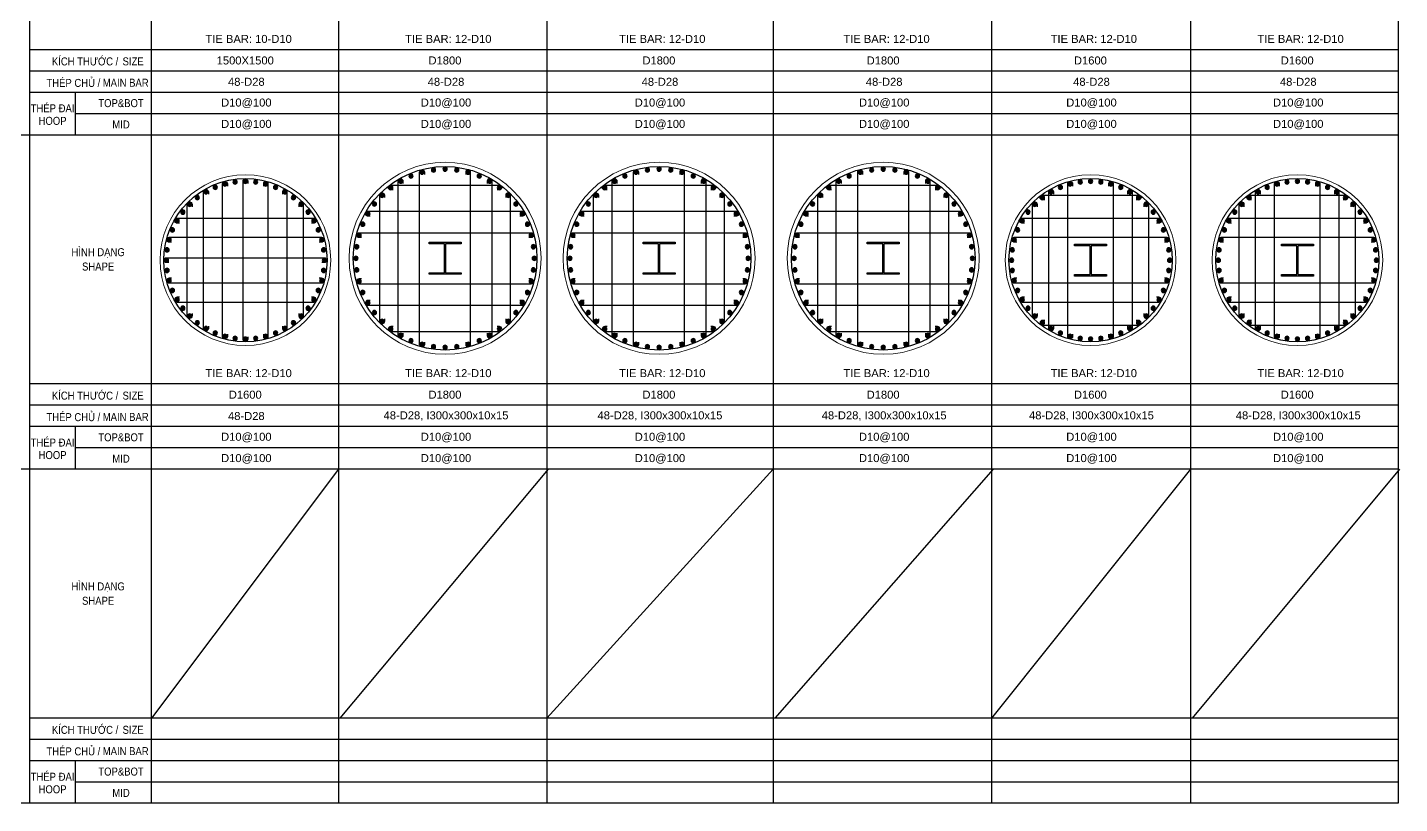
# Model space of a CAD drawing. Header units: millimetres. Extents: x 49323 to 380960, y -6102 to 181761.
# Drawn here: x 312496 to 325359, y 67990 to 75265 of the extents above; entities that cross this region are included whole.
import ezdxf
from ezdxf.enums import TextEntityAlignment as Align

# ---------------------------------------------------------------- set-up
doc = ezdxf.new("R2010")
doc.units = ezdxf.units.MM
doc.linetypes.add('CENTER2', pattern=[1.125, 0.75, -0.125, 0.125, -0.125])
for name, color, linetype in [('2', 2, 'Continuous'), ('CEN', 1, 'CENTER2'), ('STL', 3, 'Continuous'), ('TIT1', 3, 'Continuous')]:
    doc.layers.add(name, color=color, linetype=linetype)
for name, color, linetype, lineweight in [('NDC_S_CONTINUOUS', 3, 'Continuous', 20), ('NDC_S_DIM', 1, 'Continuous', 15), ('NDC_S_VN TEXT', 7, 'Continuous', 20)]:
    doc.layers.add(name, color=color, linetype=linetype, lineweight=lineweight)
doc.styles.add('NDC_ARIAL', font='arial.ttf', dxfattribs={"width": 0.85})

# ---------------------------------------------------------------- blocks, each defined once
blk = doc.blocks.new('8')
at = {"layer": '2'}
blk.add_hatch(color=256, dxfattribs=at).paths.add_polyline_path([(20, 0, 0.386127), (2, 20), (-2, 20, 0.386127), (-20, 0, 1)])
blk.add_circle((0, 0), 20, dxfattribs=at)
blk = doc.blocks.new('5')
at = {"layer": 'CEN', "rotation": 180}
blk.add_blockref('8', (0, 0), dxfattribs=at)
blk = doc.blocks.new('*U1675')
at = {"layer": 'STL', "xscale": -1}
blk.add_blockref('5', (0, 0), dxfattribs=at)
blk = doc.blocks.new('*U1676')
at = {"layer": 'NDC_S_DIM', "color": 0, "linetype": 'ByBlock', "lineweight": -2, "transparency": 16777216}
for p, rotation in [((295948, 68563), 15), ((296043, 68582), 7.500000000000014), ((296236, 68582), 352.5), ((296331, 68563), 344.9999999999999), ((295689, 68435), 37.50000000000001), ((295770, 68489), 29.99999999999999), ((295857, 68532), 22.49999999999999), ((296423, 68532), 337.4999999999999), ((296510, 68489), 329.9999999999999), ((296590, 68435), 322.5), ((295553, 68299), 52.49999999999999), ((295617, 68372), 45.00000000000001), ((296663, 68372), 315), ((296727, 68299), 307.5), ((295499, 68218), 59.99999999999999), ((296781, 68218), 300.0000000000001), ((295425, 68040), 75.00000000000001), ((295456, 68132), 67.5), ((296823, 68132), 292.4999999999999), ((296855, 68040), 285), ((295406, 67945), 82.50000000000001), ((296873, 67945), 277.5), ((295400, 67848), 90), ((296880, 67848), 270), ((295406, 67752), 97.5), ((295425, 67657), 105), ((296855, 67657), 255), ((296873, 67752), 262.5), ((295456, 67565), 112.5), ((296823, 67565), 247.5), ((295499, 67478), 120), ((295553, 67398), 127.5), ((296727, 67398), 232.5), ((296781, 67478), 240), ((295617, 67325), 135), ((295689, 67261), 142.5), ((296590, 67261), 217.5), ((296663, 67325), 225.0000000000001), ((295770, 67207), 150), ((295857, 67165), 157.5), ((295948, 67134), 165), ((296331, 67134), 195), ((296423, 67165), 202.5000000000001), ((296510, 67207), 210), ((296043, 67115), 172.5), ((296140, 67108), 180), ((296236, 67115), 187.5)]:
    blk.add_blockref('*U1675', p, dxfattribs=dict(at, rotation=rotation))
blk.add_blockref('*U1675', (296140, 68588), dxfattribs=at)
blk = doc.blocks.new('*U1721')
at = {"layer": 'STL', "xscale": -1}
blk.add_blockref('5', (0, 0), dxfattribs=at)
blk = doc.blocks.new('*U1722')
at = {"layer": 'NDC_S_DIM', "color": 0, "linetype": 'ByBlock', "lineweight": -2, "transparency": 16777216}
for p, rotation in [((296031, 68677), 7.500000000000014), ((296249, 68677), 352.5000000000001), ((295722, 68572), 29.99999999999999), ((295820, 68620), 22.5), ((295924, 68656), 14.99999999999997), ((296356, 68656), 345), ((296460, 68620), 337.4999999999999), ((296558, 68572), 330.0000000000001), ((295549, 68439), 45.00000000000001), ((295631, 68511), 37.50000000000001), ((296648, 68511), 322.4999999999999), ((296731, 68439), 315), ((295477, 68357), 52.49999999999999), ((296803, 68357), 307.5), ((295368, 68168), 67.5), ((295416, 68266), 59.99999999999999), ((296863, 68266), 299.9999999999999), ((296912, 68168), 292.5000000000001), ((295333, 68065), 74.99999999999999), ((296947, 68065), 285), ((295311, 67957), 82.50000000000001), ((296968, 67957), 277.5), ((295304, 67848), 90), ((296975, 67848), 270), ((295311, 67739), 97.5), ((296968, 67739), 262.5), ((295333, 67632), 105), ((295368, 67529), 112.5), ((296912, 67529), 247.5), ((296947, 67632), 255), ((295416, 67431), 120), ((296863, 67431), 240), ((295477, 67340), 127.5), ((295549, 67257), 135), ((296731, 67257), 225), ((296803, 67340), 232.5), ((295631, 67185), 142.5), ((295722, 67125), 150), ((296558, 67125), 210), ((296648, 67185), 217.5), ((295820, 67076), 157.5), ((295924, 67041), 165.0000000000001), ((296031, 67020), 172.5000000000001), ((296140, 67013), 180), ((296249, 67020), 187.4999999999999), ((296356, 67041), 194.9999999999999), ((296460, 67076), 202.4999999999999)]:
    blk.add_blockref('*U1721', p, dxfattribs=dict(at, rotation=rotation))
blk.add_blockref('*U1721', (296140, 68684), dxfattribs=at)
blk = doc.blocks.new('*U1815')
at = {"layer": 'STL', "xscale": -1}
blk.add_blockref('5', (0, 0), dxfattribs=at)
blk = doc.blocks.new('*U1816')
at = {"layer": 'NDC_S_DIM', "color": 0, "linetype": 'ByBlock', "lineweight": -2, "transparency": 16777216}
for p, rotation in [((296031, 68677), 7.500000000000014), ((296249, 68677), 352.5000000000001), ((295722, 68572), 29.99999999999999), ((295820, 68620), 22.5), ((295924, 68656), 14.99999999999997), ((296356, 68656), 345), ((296460, 68620), 337.4999999999999), ((296558, 68572), 330.0000000000001), ((295549, 68439), 45.00000000000001), ((295631, 68511), 37.50000000000001), ((296648, 68511), 322.4999999999999), ((296731, 68439), 315), ((295477, 68357), 52.49999999999999), ((296803, 68357), 307.5), ((295368, 68168), 67.5), ((295416, 68266), 59.99999999999999), ((296863, 68266), 299.9999999999999), ((296912, 68168), 292.5000000000001), ((295333, 68065), 74.99999999999999), ((296947, 68065), 285), ((295311, 67957), 82.50000000000001), ((296968, 67957), 277.5), ((295304, 67848), 90), ((296975, 67848), 270), ((295311, 67739), 97.5), ((296968, 67739), 262.5), ((295333, 67632), 105), ((295368, 67529), 112.5), ((296912, 67529), 247.5), ((296947, 67632), 255), ((295416, 67431), 120), ((296863, 67431), 240), ((295477, 67340), 127.5), ((295549, 67257), 135), ((296731, 67257), 225), ((296803, 67340), 232.5), ((295631, 67185), 142.5), ((295722, 67125), 150), ((296558, 67125), 210), ((296648, 67185), 217.5), ((295820, 67076), 157.5), ((295924, 67041), 165.0000000000001), ((296031, 67020), 172.5000000000001), ((296140, 67013), 180), ((296249, 67020), 187.4999999999999), ((296356, 67041), 194.9999999999999), ((296460, 67076), 202.4999999999999)]:
    blk.add_blockref('*U1815', p, dxfattribs=dict(at, rotation=rotation))
blk.add_blockref('*U1815', (296140, 68684), dxfattribs=at)
blk = doc.blocks.new('*U1797')
at = {"layer": 'STL', "xscale": -1}
blk.add_blockref('5', (0, 0), dxfattribs=at)
blk = doc.blocks.new('*U1798')
at = {"layer": 'NDC_S_DIM', "color": 0, "linetype": 'ByBlock', "lineweight": -2, "transparency": 16777216}
for p, rotation in [((296031, 68677), 7.500000000000014), ((296249, 68677), 352.5000000000001), ((295722, 68572), 29.99999999999999), ((295820, 68620), 22.5), ((295924, 68656), 14.99999999999997), ((296356, 68656), 345), ((296460, 68620), 337.4999999999999), ((296558, 68572), 330.0000000000001), ((295549, 68439), 45.00000000000001), ((295631, 68511), 37.50000000000001), ((296648, 68511), 322.4999999999999), ((296731, 68439), 315), ((295477, 68357), 52.49999999999999), ((296803, 68357), 307.5), ((295368, 68168), 67.5), ((295416, 68266), 59.99999999999999), ((296863, 68266), 299.9999999999999), ((296912, 68168), 292.5000000000001), ((295333, 68065), 74.99999999999999), ((296947, 68065), 285), ((295311, 67957), 82.50000000000001), ((296968, 67957), 277.5), ((295304, 67848), 90), ((296975, 67848), 270), ((295311, 67739), 97.5), ((296968, 67739), 262.5), ((295333, 67632), 105), ((295368, 67529), 112.5), ((296912, 67529), 247.5), ((296947, 67632), 255), ((295416, 67431), 120), ((296863, 67431), 240), ((295477, 67340), 127.5), ((295549, 67257), 135), ((296731, 67257), 225), ((296803, 67340), 232.5), ((295631, 67185), 142.5), ((295722, 67125), 150), ((296558, 67125), 210), ((296648, 67185), 217.5), ((295820, 67076), 157.5), ((295924, 67041), 165.0000000000001), ((296031, 67020), 172.5000000000001), ((296140, 67013), 180), ((296249, 67020), 187.4999999999999), ((296356, 67041), 194.9999999999999), ((296460, 67076), 202.4999999999999)]:
    blk.add_blockref('*U1797', p, dxfattribs=dict(at, rotation=rotation))
blk.add_blockref('*U1797', (296140, 68684), dxfattribs=at)
blk = doc.blocks.new('*U1749')
at = {"layer": 'STL', "xscale": -1}
blk.add_blockref('5', (0, 0), dxfattribs=at)
blk = doc.blocks.new('*U1750')
at = {"layer": 'NDC_S_DIM', "color": 0, "linetype": 'ByBlock', "lineweight": -2, "transparency": 16777216}
for p, rotation in [((295948, 68563), 15), ((296043, 68582), 7.500000000000014), ((296236, 68582), 352.5), ((296331, 68563), 344.9999999999999), ((295689, 68435), 37.50000000000001), ((295770, 68489), 29.99999999999999), ((295857, 68532), 22.49999999999999), ((296423, 68532), 337.4999999999999), ((296510, 68489), 329.9999999999999), ((296590, 68435), 322.5), ((295553, 68299), 52.49999999999999), ((295617, 68372), 45.00000000000001), ((296663, 68372), 315), ((296727, 68299), 307.5), ((295499, 68218), 59.99999999999999), ((296781, 68218), 300.0000000000001), ((295425, 68040), 75.00000000000001), ((295456, 68132), 67.5), ((296823, 68132), 292.4999999999999), ((296855, 68040), 285), ((295406, 67945), 82.50000000000001), ((296873, 67945), 277.5), ((295400, 67848), 90), ((296880, 67848), 270), ((295406, 67752), 97.5), ((295425, 67657), 105), ((296855, 67657), 255), ((296873, 67752), 262.5), ((295456, 67565), 112.5), ((296823, 67565), 247.5), ((295499, 67478), 120), ((295553, 67398), 127.5), ((296727, 67398), 232.5), ((296781, 67478), 240), ((295617, 67325), 135), ((295689, 67261), 142.5), ((296590, 67261), 217.5), ((296663, 67325), 225.0000000000001), ((295770, 67207), 150), ((295857, 67165), 157.5), ((295948, 67134), 165), ((296331, 67134), 195), ((296423, 67165), 202.5000000000001), ((296510, 67207), 210), ((296043, 67115), 172.5), ((296140, 67108), 180), ((296236, 67115), 187.5)]:
    blk.add_blockref('*U1749', p, dxfattribs=dict(at, rotation=rotation))
blk.add_blockref('*U1749', (296140, 68588), dxfattribs=at)
blk = doc.blocks.new('*U1767')
at = {"layer": 'STL', "xscale": -1}
blk.add_blockref('5', (0, 0), dxfattribs=at)
blk = doc.blocks.new('*U1768')
at = {"layer": 'NDC_S_DIM', "color": 0, "linetype": 'ByBlock', "lineweight": -2, "transparency": 16777216}
for p, rotation in [((295948, 68563), 15), ((296043, 68582), 7.500000000000014), ((296236, 68582), 352.5), ((296331, 68563), 344.9999999999999), ((295689, 68435), 37.50000000000001), ((295770, 68489), 29.99999999999999), ((295857, 68532), 22.49999999999999), ((296423, 68532), 337.4999999999999), ((296510, 68489), 329.9999999999999), ((296590, 68435), 322.5), ((295553, 68299), 52.49999999999999), ((295617, 68372), 45.00000000000001), ((296663, 68372), 315), ((296727, 68299), 307.5), ((295499, 68218), 59.99999999999999), ((296781, 68218), 300.0000000000001), ((295425, 68040), 75.00000000000001), ((295456, 68132), 67.5), ((296823, 68132), 292.4999999999999), ((296855, 68040), 285), ((295406, 67945), 82.50000000000001), ((296873, 67945), 277.5), ((295400, 67848), 90), ((296880, 67848), 270), ((295406, 67752), 97.5), ((295425, 67657), 105), ((296855, 67657), 255), ((296873, 67752), 262.5), ((295456, 67565), 112.5), ((296823, 67565), 247.5), ((295499, 67478), 120), ((295553, 67398), 127.5), ((296727, 67398), 232.5), ((296781, 67478), 240), ((295617, 67325), 135), ((295689, 67261), 142.5), ((296590, 67261), 217.5), ((296663, 67325), 225.0000000000001), ((295770, 67207), 150), ((295857, 67165), 157.5), ((295948, 67134), 165), ((296331, 67134), 195), ((296423, 67165), 202.5000000000001), ((296510, 67207), 210), ((296043, 67115), 172.5), ((296140, 67108), 180), ((296236, 67115), 187.5)]:
    blk.add_blockref('*U1767', p, dxfattribs=dict(at, rotation=rotation))
blk.add_blockref('*U1767', (296140, 68588), dxfattribs=at)

msp = doc.modelspace()

# ---------------------------------------------------------------- linework, layer by layer
at = {"layer": '2'}
for points in [[(314561.8, 72366), (314561.8, 72343.9, -1), (314516.8, 72343.9), (314516.8, 73823.9, -1), (314561.8, 73823.9), (314561.8, 73801.7)], [(316016.1, 72399.7), (316016.1, 72377.6, -1), (315971.1, 72377.6), (315971.1, 73824.9, -1), (316016.1, 73824.9), (316016.1, 73802.8)], [(316217.6, 72316.3), (316217.6, 72294.1, -1), (316172.6, 72294.1), (316172.6, 73908.4, -1), (316217.6, 73908.4), (316217.6, 73886.3)], [(316605.2, 72316.3), (316605.2, 72294.1, 1), (316650.2, 72294.1), (316650.2, 73908.4, 1), (316605.2, 73908.4), (316605.2, 73886.3)], [(316806.7, 72399.7), (316806.7, 72377.6, 1), (316851.7, 72377.6), (316851.7, 73824.9, 1), (316806.7, 73824.9), (316806.7, 73802.8)], [(318021.9, 72399.7), (318021.9, 72377.6, -1), (317976.8, 72377.6), (317976.8, 73824.9, -1), (318021.9, 73824.9), (318021.9, 73802.8)], [(318223.4, 72316.3), (318223.4, 72294.1, -1), (318178.4, 72294.1), (318178.4, 73908.4, -1), (318223.4, 73908.4), (318223.4, 73886.3)], [(318610.9, 72316.3), (318610.9, 72294.1, 1), (318656, 72294.1), (318656, 73908.4, 1), (318610.9, 73908.4), (318610.9, 73886.3)], [(318812.5, 72399.7), (318812.5, 72377.6, 1), (318857.5, 72377.6), (318857.5, 73824.9, 1), (318812.5, 73824.9), (318812.5, 73802.8)], [(320123.9, 72399.7), (320123.9, 72377.6, -1), (320078.9, 72377.6), (320078.9, 73824.9, -1), (320123.9, 73824.9), (320123.9, 73802.8)], [(320325.4, 72316.3), (320325.4, 72294.1, -1), (320280.4, 72294.1), (320280.4, 73908.4, -1), (320325.4, 73908.4), (320325.4, 73886.3)], [(320712.9, 72316.3), (320712.9, 72294.1, 1), (320758, 72294.1), (320758, 73908.4, 1), (320712.9, 73908.4), (320712.9, 73886.3)], [(320914.5, 72399.7), (320914.5, 72377.6, 1), (320959.5, 72377.6), (320959.5, 73824.9, 1), (320914.5, 73824.9), (320914.5, 73802.8)], [(314191.8, 72465.2), (314191.8, 72443, -1), (314146.8, 72443), (314146.8, 73724.7, -1), (314191.8, 73724.7), (314191.8, 73702.6)], [(314370.2, 72391.2), (314370.2, 72369.1, -1), (314325.2, 72369.1), (314325.2, 73798.7, -1), (314370.2, 73798.7), (314370.2, 73776.5)], [(314708.3, 72391.2), (314708.3, 72369.1, 1), (314753.3, 72369.1), (314753.3, 73798.7, 1), (314708.3, 73798.7), (314708.3, 73776.5)], [(314886.8, 72465.2), (314886.8, 72443, 1), (314931.8, 72443), (314931.8, 73724.7, 1), (314886.8, 73724.7), (314886.8, 73702.6)], [(315843, 72532.5), (315843, 72510.4, -1), (315798, 72510.4), (315798, 73692.1, -1), (315843, 73692.1), (315843, 73670)], [(315924.9, 73741.7), (315902.7, 73741.7, -1), (315902.7, 73786.7), (316920.1, 73786.7, -1), (316920.1, 73741.7), (316898, 73741.7)], [(316979.8, 72532.5), (316979.8, 72510.4, 1), (317024.8, 72510.4), (317024.8, 73692.1, 1), (316979.8, 73692.1), (316979.8, 73670)], [(317848.8, 72532.5), (317848.8, 72510.4, -1), (317803.8, 72510.4), (317803.8, 73692.1, -1), (317848.8, 73692.1), (317848.8, 73670)], [(317930.6, 73741.7), (317908.5, 73741.7, -1), (317908.5, 73786.7), (318925.9, 73786.7, -1), (318925.9, 73741.7), (318903.7, 73741.7)], [(318985.5, 72532.5), (318985.5, 72510.4, 1), (319030.6, 72510.4), (319030.6, 73692.1, 1), (318985.5, 73692.1), (318985.5, 73670)], [(319950.8, 72532.5), (319950.8, 72510.4, -1), (319905.8, 72510.4), (319905.8, 73692.1, -1), (319950.8, 73692.1), (319950.8, 73670)], [(320032.6, 73741.7), (320010.5, 73741.7, -1), (320010.5, 73786.7), (321027.9, 73786.7, -1), (321027.9, 73741.7), (321005.7, 73741.7)], [(321087.5, 72532.5), (321087.5, 72510.4, 1), (321132.6, 72510.4), (321132.6, 73692.1, 1), (321087.5, 73692.1), (321087.5, 73670)], [(322115.1, 72465.2), (322115.1, 72443, -1), (322070.1, 72443), (322070.1, 73724.7, -1), (322115.1, 73724.7), (322115.1, 73702.6)], [(322293.6, 72391.2), (322293.6, 72369.1, -1), (322248.5, 72369.1), (322248.5, 73798.7, -1), (322293.6, 73798.7), (322293.6, 73776.5)], [(322631.6, 72391.2), (322631.6, 72369.1, 1), (322676.6, 72369.1), (322676.6, 73798.7, 1), (322631.6, 73798.7), (322631.6, 73776.5)], [(322810.1, 72465.2), (322810.1, 72443, 1), (322855.1, 72443), (322855.1, 73724.7, 1), (322810.1, 73724.7), (322810.1, 73702.6)], [(324053.6, 72465.2), (324053.6, 72443, -1), (324008.6, 72443), (324008.6, 73724.7, -1), (324053.6, 73724.7), (324053.6, 73702.6)], [(324232.1, 72391.2), (324232.1, 72369.1, -1), (324187.1, 72369.1), (324187.1, 73798.7, -1), (324232.1, 73798.7), (324232.1, 73776.5)], [(324570.2, 72391.2), (324570.2, 72369.1, 1), (324615.2, 72369.1), (324615.2, 73798.7, 1), (324570.2, 73798.7), (324570.2, 73776.5)], [(324748.6, 72465.2), (324748.6, 72443, 1), (324793.6, 72443), (324793.6, 73724.7, 1), (324748.6, 73724.7), (324748.6, 73702.6)], [(314038.5, 72582.8), (314038.5, 72560.6, -1), (313993.5, 72560.6), (313993.5, 73607.1, -1), (314038.5, 73607.1), (314038.5, 73585)], [(315040, 72582.8), (315040, 72560.6, 1), (315085, 72560.6), (315085, 73607.1, 1), (315040, 73607.1), (315040, 73585)], [(321961.8, 72582.8), (321961.8, 72560.6, -1), (321916.8, 72560.6), (321916.8, 73607.1, -1), (321961.8, 73607.1), (321961.8, 73585)], [(322034.2, 73648.5), (322012.1, 73648.5, -1), (322012.1, 73693.5), (322913.1, 73693.5, -1), (322913.1, 73648.5), (322890.9, 73648.5)], [(322963.3, 72582.8), (322963.3, 72560.6, 1), (323008.4, 72560.6), (323008.4, 73607.1, 1), (322963.3, 73607.1), (322963.3, 73585)], [(323900.4, 72582.8), (323900.4, 72560.6, -1), (323855.4, 72560.6), (323855.4, 73607.1, -1), (323900.4, 73607.1), (323900.4, 73585)], [(323972.8, 73648.5), (323950.7, 73648.5, -1), (323950.7, 73693.5), (324851.6, 73693.5, -1), (324851.6, 73648.5), (324829.5, 73648.5)], [(324901.9, 72582.8), (324901.9, 72560.6, 1), (324946.9, 72560.6), (324946.9, 73607.1, 1), (324901.9, 73607.1), (324901.9, 73585)], [(313920.5, 73431.4), (313898.4, 73431.4, -1), (313898.4, 73476.4), (315180.1, 73476.4, -1), (315180.1, 73431.4), (315158, 73431.4)], [(315709.9, 73496.6), (315687.7, 73496.6, -1), (315687.7, 73541.6), (317135.1, 73541.6, -1), (317135.1, 73496.6), (317112.9, 73496.6)], [(317715.6, 73496.6), (317693.5, 73496.6, -1), (317693.5, 73541.6), (319140.8, 73541.6, -1), (319140.8, 73496.6), (319118.7, 73496.6)], [(319817.6, 73496.6), (319795.5, 73496.6, -1), (319795.5, 73541.6), (321242.9, 73541.6, -1), (321242.9, 73496.6), (321220.7, 73496.6)], [(321843.9, 73431.4), (321821.7, 73431.4, -1), (321821.7, 73476.4), (323103.4, 73476.4, -1), (323103.4, 73431.4), (323081.3, 73431.4)], [(323782.4, 73431.4), (323760.3, 73431.4, -1), (323760.3, 73476.4), (325042, 73476.4, -1), (325042, 73431.4), (325019.9, 73431.4)], [(315626.4, 73295), (315604.3, 73295, -1), (315604.3, 73340.1), (317218.6, 73340.1, -1), (317218.6, 73295), (317196.4, 73295)], [(317632.2, 73295), (317610, 73295, -1), (317610, 73340.1), (319224.3, 73340.1, -1), (319224.3, 73295), (319202.2, 73295)], [(319734.2, 73295), (319712, 73295, -1), (319712, 73340.1), (321326.3, 73340.1, -1), (321326.3, 73295), (321304.2, 73295)], [(313846.6, 73252.9), (313824.5, 73252.9, -1), (313824.5, 73297.9), (315254.1, 73297.9, -1), (315254.1, 73252.9), (315231.9, 73252.9)], [(321769.9, 73252.9), (321747.8, 73252.9, -1), (321747.8, 73297.9), (323177.4, 73297.9, -1), (323177.4, 73252.9), (323155.2, 73252.9)], [(323708.5, 73252.9), (323686.4, 73252.9, -1), (323686.4, 73297.9), (325115.9, 73297.9, -1), (325115.9, 73252.9), (325093.8, 73252.9)], [(313821.4, 73061.4), (313799.3, 73061.4, -1), (313799.3, 73106.4), (315279.3, 73106.4, -1), (315279.3, 73061.4), (315257.1, 73061.4)], [(313846.6, 72914.9), (313824.5, 72914.9, 1), (313824.5, 72869.8), (315254.1, 72869.8, 1), (315254.1, 72914.9), (315231.9, 72914.9)], [(315626.4, 72907.5), (315604.3, 72907.5, 1), (315604.3, 72862.5), (317218.6, 72862.5, 1), (317218.6, 72907.5), (317196.4, 72907.5)], [(317632.2, 72907.5), (317610, 72907.5, 1), (317610, 72862.5), (319224.3, 72862.5, 1), (319224.3, 72907.5), (319202.2, 72907.5)], [(319734.2, 72907.5), (319712, 72907.5, 1), (319712, 72862.5), (321326.3, 72862.5, 1), (321326.3, 72907.5), (321304.2, 72907.5)], [(321769.9, 72914.9), (321747.8, 72914.9, 1), (321747.8, 72869.8), (323177.4, 72869.8, 1), (323177.4, 72914.9), (323155.2, 72914.9)], [(323708.5, 72914.9), (323686.4, 72914.9, 1), (323686.4, 72869.8), (325115.9, 72869.8, 1), (325115.9, 72914.9), (325093.8, 72914.9)], [(313920.5, 72736.4), (313898.4, 72736.4, 1), (313898.4, 72691.4), (315180.1, 72691.4, 1), (315180.1, 72736.4), (315158, 72736.4)], [(315709.9, 72706), (315687.7, 72706, 1), (315687.7, 72660.9), (317135.1, 72660.9, 1), (317135.1, 72706), (317112.9, 72706)], [(317715.6, 72706), (317693.5, 72706, 1), (317693.5, 72660.9), (319140.8, 72660.9, 1), (319140.8, 72706), (319118.7, 72706)], [(319817.6, 72706), (319795.5, 72706, 1), (319795.5, 72660.9), (321242.9, 72660.9, 1), (321242.9, 72706), (321220.7, 72706)], [(321843.9, 72736.4), (321821.7, 72736.4, 1), (321821.7, 72691.4), (323103.4, 72691.4, 1), (323103.4, 72736.4), (323081.3, 72736.4)], [(323782.4, 72736.4), (323760.3, 72736.4, 1), (323760.3, 72691.4), (325042, 72691.4, 1), (325042, 72736.4), (325019.9, 72736.4)], [(315924.9, 72460.8), (315902.7, 72460.8, 1), (315902.7, 72415.8), (316920.1, 72415.8, 1), (316920.1, 72460.8), (316898, 72460.8)], [(317930.6, 72460.8), (317908.5, 72460.8, 1), (317908.5, 72415.8), (318925.9, 72415.8, 1), (318925.9, 72460.8), (318903.7, 72460.8)], [(320032.6, 72460.8), (320010.5, 72460.8, 1), (320010.5, 72415.8), (321027.9, 72415.8, 1), (321027.9, 72460.8), (321005.7, 72460.8)], [(322034.2, 72519.3), (322012.1, 72519.3, 1), (322012.1, 72474.3), (322913.1, 72474.3, 1), (322913.1, 72519.3), (322890.9, 72519.3)], [(323972.8, 72519.3), (323950.7, 72519.3, 1), (323950.7, 72474.3), (324851.6, 72474.3, 1), (324851.6, 72519.3), (324829.5, 72519.3)]]:
    msp.add_lwpolyline(points, format="xyb", dxfattribs=at)
at = {"layer": '2', "lineweight": -2, "ltscale": 1000}
for centre, radius in [((314539.3, 73083.9), 765), ((316411.4, 73101.3), 860.6), ((318417.2, 73101.3), 860.6), ((320519.2, 73101.3), 860.6), ((322462.6, 73083.9), 765), ((324401.1, 73083.9), 765)]:
    msp.add_circle(centre, radius, dxfattribs=at)
at = {"layer": 'NDC_S_CONTINUOUS', "ltscale": 70}
for centre, radius in [((316411.4, 73101.3), 900), ((318417.2, 73101.3), 900), ((320519.2, 73101.3), 900), ((314539.3, 73083.9), 800), ((322462.6, 73083.9), 800), ((324401.1, 73083.9), 800)]:
    msp.add_circle(centre, radius, dxfattribs=at)
at = {"layer": 'TIT1'}
for p, q in [((312516.5, 83894), (312516.5, 67994)), ((313660.3, 67994), (313660.3, 83894)), ((315411.4, 83894), (315411.4, 67994)), ((317363.9, 83894), (317363.9, 67994)), ((319487.1, 83894), (319487.1, 67994)), ((321535.2, 83894), (321535.2, 67994)), ((323400, 83894), (323400, 67994)), ((325345, 83894), (325345, 67994)), ((325345, 74255.9), (311888.7, 74255.9)), ((325345, 71123.2), (311888.7, 71123.2)), ((325345, 67994), (311888.7, 67994))]:
    msp.add_line(p, q, dxfattribs=at)
at = {"layer": 'TIT1', "color": 8}
for p, q in [((325345, 75055.9), (312516.5, 75055.9)), ((325345, 74855.9), (312516.5, 74855.9)), ((325345, 74655.9), (312516.5, 74655.9)), ((312945.7, 74255.9), (312945.7, 74655.9)), ((325345, 74455.9), (312945.7, 74455.9)), ((325345, 71923.2), (312516.5, 71923.2)), ((325345, 71723.2), (312516.5, 71723.2)), ((325345, 71523.2), (312516.5, 71523.2)), ((312945.7, 71123.2), (312945.7, 71523.2)), ((325345, 71323.2), (312945.7, 71323.2)), ((325345, 68790.4), (312516.5, 68790.4)), ((325345, 68590.4), (312516.5, 68590.4)), ((325345, 68390.4), (312516.5, 68390.4)), ((312945.7, 67990.4), (312945.7, 68390.4)), ((325345, 68190.4), (312945.7, 68190.4))]:
    msp.add_line(p, q, dxfattribs=at)
at = {"layer": 'TIT1', "ltscale": 40}
for points in [[(316261.4, 73251.3), (316561.4, 73251.3), (316561.4, 73236.3), (316416.4, 73236.3), (316416.4, 72966.3), (316561.4, 72966.3), (316561.4, 72951.3), (316261.4, 72951.3), (316261.4, 72966.3), (316406.4, 72966.3), (316406.4, 73236.3), (316261.4, 73236.3)], [(318267.2, 73251.3), (318567.2, 73251.3), (318567.2, 73236.3), (318422.2, 73236.3), (318422.2, 72966.3), (318567.2, 72966.3), (318567.2, 72951.3), (318267.2, 72951.3), (318267.2, 72966.3), (318412.2, 72966.3), (318412.2, 73236.3), (318267.2, 73236.3)], [(320369.2, 73251.3), (320669.2, 73251.3), (320669.2, 73236.3), (320524.2, 73236.3), (320524.2, 72966.3), (320669.2, 72966.3), (320669.2, 72951.3), (320369.2, 72951.3), (320369.2, 72966.3), (320514.2, 72966.3), (320514.2, 73236.3), (320369.2, 73236.3)], [(322312.6, 73233.9), (322612.6, 73233.9), (322612.6, 73218.9), (322467.6, 73218.9), (322467.6, 72948.9), (322612.6, 72948.9), (322612.6, 72933.9), (322312.6, 72933.9), (322312.6, 72948.9), (322457.6, 72948.9), (322457.6, 73218.9), (322312.6, 73218.9)], [(324251.1, 73233.9), (324551.1, 73233.9), (324551.1, 73218.9), (324406.1, 73218.9), (324406.1, 72948.9), (324551.1, 72948.9), (324551.1, 72933.9), (324251.1, 72933.9), (324251.1, 72948.9), (324396.1, 72948.9), (324396.1, 73218.9), (324251.1, 73218.9)]]:
    msp.add_lwpolyline(points, close=True, dxfattribs=at)
at = {"layer": 'TIT1', "color": 8}
for points in [[(315411.4, 71123.2), (313660.3, 68790.4)], [(317378.3, 71123.2), (315425.8, 68790.4)], [(319487.1, 71123.2), (317363.9, 68790.4)], [(321549.6, 71123.2), (319501.5, 68790.4)], [(323400, 71123.2), (321535.2, 68790.4)], [(325359.3, 71123.2), (323414.4, 68790.4)]]:
    msp.add_lwpolyline(points, dxfattribs=at)

# ---------------------------------------------------------------- block references
at = {"layer": 'NDC_S_DIM'}
for name, p in [('*U1676', (18399.5, 5235.5)), ('*U1722', (20271.6, 5252.9)), ('*U1816', (22277.4, 5252.9)), ('*U1798', (24379.4, 5252.9)), ('*U1750', (26322.8, 5235.5)), ('*U1768', (28261.4, 5235.5))]:
    msp.add_blockref(name, p, dxfattribs=at)

# ---------------------------------------------------------------- texts
at = {"layer": 'NDC_S_VN TEXT', "style": 'NDC_ARIAL', "width": 0.85}
for s, p in [('KÍCH THƯỚC /', (313036.1, 74955.9)), ('THÉP CHỦ /', (312926.1, 74755.9)), ('THÉP ĐAI', (312731.3, 74516.9)), ('HÌNH DẠNG', (313158.5, 73160.2)), ('KÍCH THƯỚC /', (313036.1, 71823.2)), ('THÉP CHỦ /', (312926.1, 71623.2)), ('THÉP ĐAI', (312731.3, 71384.2)), ('HÌNH DẠNG', (313158.5, 70027.5)), ('KÍCH THƯỚC /', (313036.1, 68690.4)), ('THÉP CHỦ /', (312926.1, 68490.4)), ('THÉP ĐAI', (312731.3, 68251.5))]:
    msp.add_text(s, height=75, dxfattribs=at).set_placement(p, align=Align.MIDDLE)
at = {"layer": 'TIT1', "style": 'NDC_ARIAL'}
for s, p in [('TIE BAR: 10-D10', (314569.5, 75157.6)), ('TIE BAR: 12-D10', (316441.7, 75157.6)), ('TIE BAR: 12-D10', (318447.4, 75157.6)), ('TIE BAR: 12-D10', (320549.4, 75157.6)), ('TIE BAR: 12-D10', (322492.9, 75157.6)), ('TIE BAR: 12-D10', (324431.4, 75157.6)), ('1500X1500', (314537.7, 74955.7)), ('D1800', (316409.9, 74955.7)), ('D1800', (318415.6, 74955.7)), ('D1800', (320517.6, 74955.7)), ('D1600', (322461, 74955.7)), ('D1600', (324399.6, 74955.7)), ('48-D28', (314547.8, 74755.7)), ('48-D28', (316419.9, 74755.7)), ('48-D28', (318425.7, 74755.7)), ('48-D28', (320527.7, 74755.7)), ('48-D28', (322471.1, 74755.7)), ('48-D28', (324409.6, 74755.7)), ('D10@100', (314547.8, 74555.7)), ('D10@100', (316419.9, 74555.7)), ('D10@100', (318425.7, 74555.7)), ('D10@100', (320527.7, 74555.7)), ('D10@100', (322471.1, 74555.7)), ('D10@100', (324409.6, 74555.7)), ('D10@100', (314547.8, 74355.7)), ('D10@100', (316419.9, 74355.7)), ('D10@100', (318425.7, 74355.7)), ('D10@100', (320527.7, 74355.7)), ('D10@100', (322471.1, 74355.7)), ('D10@100', (324409.6, 74355.7)), ('TIE BAR: 12-D10', (314569.5, 72024.9)), ('TIE BAR: 12-D10', (316441.7, 72024.9)), ('TIE BAR: 12-D10', (318447.4, 72024.9)), ('TIE BAR: 12-D10', (320549.4, 72024.9)), ('TIE BAR: 12-D10', (322492.9, 72024.9)), ('TIE BAR: 12-D10', (324431.4, 72024.9)), ('D1600', (314537.7, 71823)), ('D1800', (316409.9, 71823)), ('D1800', (318415.6, 71823)), ('D1800', (320517.6, 71823)), ('D1600', (322461, 71823)), ('D1600', (324399.6, 71823)), ('48-D28', (314547.8, 71623)), ('48-D28, I300x300x10x15', (316419.9, 71623)), ('48-D28, I300x300x10x15', (318425.7, 71623)), ('48-D28, I300x300x10x15', (320527.7, 71623)), ('48-D28, I300x300x10x15', (322471.1, 71623)), ('48-D28, I300x300x10x15', (324409.6, 71623)), ('D10@100', (314547.8, 71423)), ('D10@100', (316419.9, 71423)), ('D10@100', (318425.7, 71423)), ('D10@100', (320527.7, 71423)), ('D10@100', (322471.1, 71423)), ('D10@100', (324409.6, 71423)), ('D10@100', (314547.8, 71223)), ('D10@100', (316419.9, 71223)), ('D10@100', (318425.7, 71223)), ('D10@100', (320527.7, 71223)), ('D10@100', (322471.1, 71223)), ('D10@100', (324409.6, 71223))]:
    msp.add_text(s, height=75, dxfattribs=at).set_placement(p, align=Align.MIDDLE)
at = {"layer": 'TIT1', "style": 'NDC_ARIAL', "width": 0.85}
for s, p in [('SIZE', (313486.6, 74947)), ('MAIN BAR', (313416.9, 74747)), ('TOP&BOT', (313373.1, 74555.9)), ('HOOP', (312731.3, 74389.6)), ('MID', (313373.1, 74355.9)), ('SHAPE', (313158.5, 73023.9)), ('SIZE', (313486.6, 71814.3)), ('MAIN BAR', (313416.9, 71614.3)), ('TOP&BOT', (313373.1, 71423.2)), ('HOOP', (312731.3, 71256.9)), ('MID', (313373.1, 71223.2)), ('SHAPE', (313158.5, 69891.2)), ('SIZE', (313486.6, 68681.6)), ('MAIN BAR', (313416.9, 68481.6)), ('TOP&BOT', (313373.1, 68290.4)), ('HOOP', (312731.3, 68124.2)), ('MID', (313373.1, 68090.4))]:
    msp.add_text(s, height=75, dxfattribs=at).set_placement(p, align=Align.MIDDLE)

doc.saveas('drawing.dxf')
